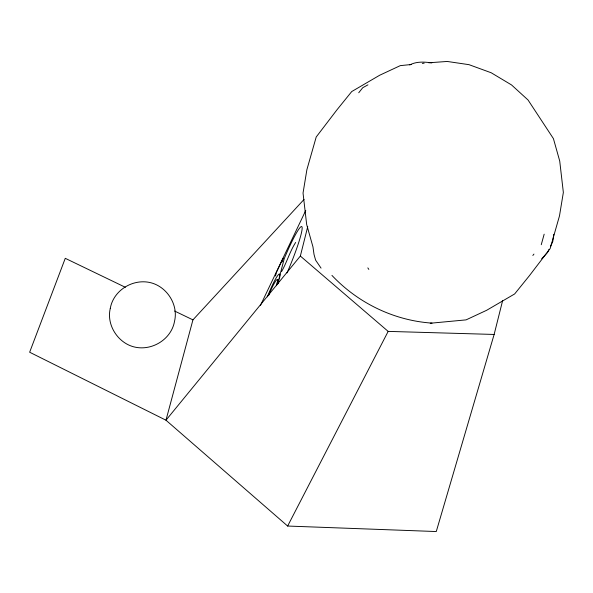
<?xml version="1.0" encoding="UTF-8"?>
<svg xmlns="http://www.w3.org/2000/svg" width="593" height="593" viewBox="0 0 593 593"><rect width="100%" height="100%" fill="white"/><g stroke="black" fill="none" stroke-linecap="round" stroke-linejoin="round"><path stroke-width="0.89" d="M553.795 234.287L552.772 241.551L550.541 246.221M275.53 275.96L276.39 272.409L283.135 258.214L282.275 261.765M276.494 285.73L277.991 279.518M125.345 287.286L65.267 258.318L29.65 352.227L165.973 420.207L300.347 256.057L307.737 226.608M304.053 199.426L192.94 319.872L165.973 420.207L287.642 526.043L436.27 531.543L494.132 334.452L502.642 300.54M277.531 284.388L284.24 258.622A39.094 4.047 -67.8 0 1 302.082 227.223A39.094 4.047 -67.8 0 1 287.019 272.936M541.261 244.716L544.166 234.183M260.379 305.573L305.751 210.471M549.051 249.327L547.561 252.44L541.683 258.807M287.642 526.043L388.17 331.391L494.132 334.452M295.648 242.463C289.762 251.573 286.953 262.173 281.616 271.505M358.735 92.753L362.746 87.712L367.956 84.851M532.848 255.479L533.952 254.093M409.748 64.941C416.39 61.316 424.566 61.842 431.845 62.91M411.312 64.511L400.297 65.63L379.713 75.222L351.731 91.552L336.98 109.801L316.217 136.983L306.9 169.62L303.038 193.059L306.655 224.458L312.956 246.866L314.023 254.441L315.609 260.142L321.05 268.132M422.32 63.392L424.151 63.199M428.754 62.784L447.218 61.457L469.026 64.674L491.189 72.761L511.522 84.932L528.044 99.995L553.425 138.636L559.725 161.044L563.35 192.443L559.488 215.882L550.171 248.519L529.401 275.701L514.65 293.95L486.668 310.28L466.083 319.872L430.251 323.244M432.008 323.118C394.086 320.561 357.95 303.06 331.947 275.411M174.579 311.021L192.94 319.872M300.347 256.057L388.17 331.391M367.83 267.895L368.839 269.407M268.562 295.714A17.834 2.098 -68.1 0 1 275.767 280.904A17.834 2.098 -68.1 0 1 277.101 283.602M267.354 296.871A23.89 2.809 -68.1 0 1 277.198 276.249A23.89 2.809 -68.1 0 1 279.355 279.029M278.955 280.652A23.89 2.809 -68.1 0 1 278.102 283.654M110.268 308.479C106.34 324.742 117.659 342.606 133.714 346.823C151.526 351.538 171.459 339.448 174.55 321.169C178.478 304.898 167.159 287.034 151.104 282.817C133.292 278.102 113.359 290.199 110.268 308.479"/></g></svg>
